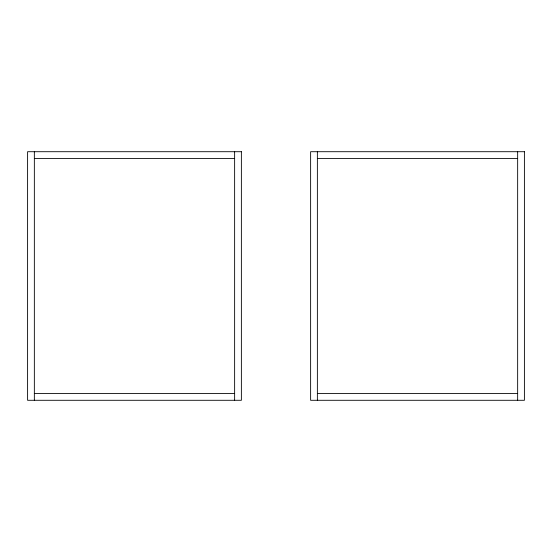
<?xml version="1.0" encoding="UTF-8"?>
<svg xmlns="http://www.w3.org/2000/svg" width="552" height="552" viewBox="0 0 552 552"><rect width="100%" height="100%" fill="white"/><g stroke="black" fill="none" stroke-linecap="round" stroke-linejoin="round"><path stroke-width="0.83" d="M34.348 158.458L234.628 158.458M317.372 158.458L517.652 158.458M34.348 393.541L234.628 393.541M317.372 393.541L517.652 393.541M517.652 151.71L517.652 400.29M317.372 151.71L317.372 400.29M234.628 151.71L234.628 400.29M34.348 151.71L34.348 400.29M241.376 151.71L27.6 151.71L27.6 400.29L241.376 400.29L241.376 151.71M524.4 151.71L310.624 151.71L310.624 400.29L524.4 400.29L524.4 151.71"/></g></svg>
